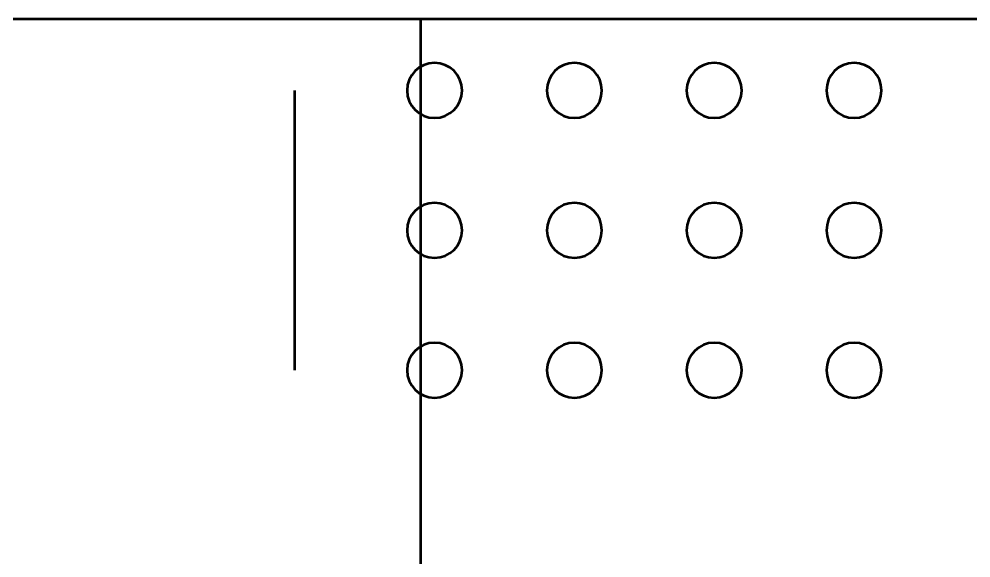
# Model space of a CAD drawing. Header units: centimetres. Extents: x -14.7 to 16.9, y -14.9 to 2.2.
# Drawn here: x -9.98 to -8.251, y -7.279 to -6.3 of the extents above; entities that cross this region are included whole.
import ezdxf

# ---------------------------------------------------------------- set-up
doc = ezdxf.new("R2010")
doc.units = ezdxf.units.CM
doc.header["$MEASUREMENT"] = 0
doc.layers.add('Layer 1', color=7, linetype='Continuous')

msp = doc.modelspace()

# ---------------------------------------------------------------- linework, layer by layer
at = {"layer": 'Layer 1', "lineweight": 53}
msp.add_lwpolyline([(-10.75, -13.7), (-9.25, -13.7), (-9.25, -6.3), (-10.75, -6.3), (-10.75, -13.7)], close=True, dxfattribs=at)
for points, knots in [([(-13.7, -13.2), (-13.7, -13.2), (-13.7, -6.8), (-13.7, -6.8), (-13.7, -6.8), (-13.7, -6.52386), (-13.47614, -6.3), (-13.2, -6.3), (-13.2, -6.3), (-13.2, -6.3), (-6.8, -6.3), (-6.8, -6.3), (-6.8, -6.3), (-6.52386, -6.3), (-6.3, -6.52386), (-6.3, -6.8), (-6.3, -6.8), (-6.3, -6.8), (-6.3, -13.2), (-6.3, -13.2), (-6.3, -13.2), (-6.3, -13.47614), (-6.52386, -13.7), (-6.8, -13.7), (-6.8, -13.7), (-6.8, -13.7), (-13.2, -13.7), (-13.2, -13.7), (-13.2, -13.7), (-13.47614, -13.7), (-13.7, -13.47614), (-13.7, -13.2)], [0, 0, 0, 0, 0.1111111, 0.1111111, 0.1111111, 0.1111111, 0.2222222, 0.2222222, 0.2222222, 0.2222222, 0.3333333, 0.3333333, 0.3333333, 0.3333333, 0.4444444, 0.4444444, 0.4444444, 0.4444444, 0.5555556, 0.5555556, 0.5555556, 0.5555556, 0.6666667, 0.6666667, 0.6666667, 0.6666667, 0.7777778, 0.7777778, 0.7777778, 0.7777778, 1, 1, 1, 1]), ([(-9.27529, -6.4297), (-9.27529, -6.40209), (-9.2529, -6.3797), (-9.22529, -6.3797), (-9.22529, -6.3797), (-9.19768, -6.3797), (-9.17529, -6.40209), (-9.17529, -6.4297), (-9.17529, -6.4297), (-9.17529, -6.45731), (-9.19768, -6.4797), (-9.22529, -6.4797), (-9.22529, -6.4797), (-9.2529, -6.4797), (-9.27529, -6.45731), (-9.27529, -6.4297)], [0, 0, 0, 0, 0.2, 0.2, 0.2, 0.2, 0.4, 0.4, 0.4, 0.4, 0.6, 0.6, 0.6, 0.6, 1, 1, 1, 1]), ([(-9.02129, -6.4297), (-9.02129, -6.40209), (-8.9989, -6.3797), (-8.97129, -6.3797), (-8.97129, -6.3797), (-8.94368, -6.3797), (-8.92129, -6.40209), (-8.92129, -6.4297), (-8.92129, -6.4297), (-8.92129, -6.45731), (-8.94368, -6.4797), (-8.97129, -6.4797), (-8.97129, -6.4797), (-8.9989, -6.4797), (-9.02129, -6.45731), (-9.02129, -6.4297)], [0, 0, 0, 0, 0.2, 0.2, 0.2, 0.2, 0.4, 0.4, 0.4, 0.4, 0.6, 0.6, 0.6, 0.6, 1, 1, 1, 1]), ([(-8.76729, -6.4297), (-8.76729, -6.40209), (-8.7449, -6.3797), (-8.71729, -6.3797), (-8.71729, -6.3797), (-8.68968, -6.3797), (-8.66729, -6.40209), (-8.66729, -6.4297), (-8.66729, -6.4297), (-8.66729, -6.45731), (-8.68968, -6.4797), (-8.71729, -6.4797), (-8.71729, -6.4797), (-8.7449, -6.4797), (-8.76729, -6.45731), (-8.76729, -6.4297)], [0, 0, 0, 0, 0.2, 0.2, 0.2, 0.2, 0.4, 0.4, 0.4, 0.4, 0.6, 0.6, 0.6, 0.6, 1, 1, 1, 1]), ([(-8.51329, -6.4297), (-8.51329, -6.40209), (-8.4909, -6.3797), (-8.46329, -6.3797), (-8.46329, -6.3797), (-8.43568, -6.3797), (-8.41329, -6.40209), (-8.41329, -6.4297), (-8.41329, -6.4297), (-8.41329, -6.45731), (-8.43568, -6.4797), (-8.46329, -6.4797), (-8.46329, -6.4797), (-8.4909, -6.4797), (-8.51329, -6.45731), (-8.51329, -6.4297)], [0, 0, 0, 0, 0.2, 0.2, 0.2, 0.2, 0.4, 0.4, 0.4, 0.4, 0.6, 0.6, 0.6, 0.6, 1, 1, 1, 1]), ([(-9.27529, -6.6837), (-9.27529, -6.65609), (-9.2529, -6.6337), (-9.22529, -6.6337), (-9.22529, -6.6337), (-9.19768, -6.6337), (-9.17529, -6.65609), (-9.17529, -6.6837), (-9.17529, -6.6837), (-9.17529, -6.71131), (-9.19768, -6.7337), (-9.22529, -6.7337), (-9.22529, -6.7337), (-9.2529, -6.7337), (-9.27529, -6.71131), (-9.27529, -6.6837)], [0, 0, 0, 0, 0.2, 0.2, 0.2, 0.2, 0.4, 0.4, 0.4, 0.4, 0.6, 0.6, 0.6, 0.6, 1, 1, 1, 1]), ([(-9.02129, -6.6837), (-9.02129, -6.65609), (-8.9989, -6.6337), (-8.97129, -6.6337), (-8.97129, -6.6337), (-8.94368, -6.6337), (-8.92129, -6.65609), (-8.92129, -6.6837), (-8.92129, -6.6837), (-8.92129, -6.71131), (-8.94368, -6.7337), (-8.97129, -6.7337), (-8.97129, -6.7337), (-8.9989, -6.7337), (-9.02129, -6.71131), (-9.02129, -6.6837)], [0, 0, 0, 0, 0.2, 0.2, 0.2, 0.2, 0.4, 0.4, 0.4, 0.4, 0.6, 0.6, 0.6, 0.6, 1, 1, 1, 1]), ([(-8.76729, -6.6837), (-8.76729, -6.65609), (-8.7449, -6.6337), (-8.71729, -6.6337), (-8.71729, -6.6337), (-8.68968, -6.6337), (-8.66729, -6.65609), (-8.66729, -6.6837), (-8.66729, -6.6837), (-8.66729, -6.71131), (-8.68968, -6.7337), (-8.71729, -6.7337), (-8.71729, -6.7337), (-8.7449, -6.7337), (-8.76729, -6.71131), (-8.76729, -6.6837)], [0, 0, 0, 0, 0.2, 0.2, 0.2, 0.2, 0.4, 0.4, 0.4, 0.4, 0.6, 0.6, 0.6, 0.6, 1, 1, 1, 1]), ([(-8.51329, -6.6837), (-8.51329, -6.65609), (-8.4909, -6.6337), (-8.46329, -6.6337), (-8.46329, -6.6337), (-8.43568, -6.6337), (-8.41329, -6.65609), (-8.41329, -6.6837), (-8.41329, -6.6837), (-8.41329, -6.71131), (-8.43568, -6.7337), (-8.46329, -6.7337), (-8.46329, -6.7337), (-8.4909, -6.7337), (-8.51329, -6.71131), (-8.51329, -6.6837)], [0, 0, 0, 0, 0.2, 0.2, 0.2, 0.2, 0.4, 0.4, 0.4, 0.4, 0.6, 0.6, 0.6, 0.6, 1, 1, 1, 1]), ([(-9.27529, -6.9377), (-9.27529, -6.91009), (-9.2529, -6.8877), (-9.22529, -6.8877), (-9.22529, -6.8877), (-9.19768, -6.8877), (-9.17529, -6.91009), (-9.17529, -6.9377), (-9.17529, -6.9377), (-9.17529, -6.96531), (-9.19768, -6.9877), (-9.22529, -6.9877), (-9.22529, -6.9877), (-9.2529, -6.9877), (-9.27529, -6.96531), (-9.27529, -6.9377)], [0, 0, 0, 0, 0.2, 0.2, 0.2, 0.2, 0.4, 0.4, 0.4, 0.4, 0.6, 0.6, 0.6, 0.6, 1, 1, 1, 1]), ([(-9.02129, -6.9377), (-9.02129, -6.91009), (-8.9989, -6.8877), (-8.97129, -6.8877), (-8.97129, -6.8877), (-8.94368, -6.8877), (-8.92129, -6.91009), (-8.92129, -6.9377), (-8.92129, -6.9377), (-8.92129, -6.96531), (-8.94368, -6.9877), (-8.97129, -6.9877), (-8.97129, -6.9877), (-8.9989, -6.9877), (-9.02129, -6.96531), (-9.02129, -6.9377)], [0, 0, 0, 0, 0.2, 0.2, 0.2, 0.2, 0.4, 0.4, 0.4, 0.4, 0.6, 0.6, 0.6, 0.6, 1, 1, 1, 1]), ([(-8.76729, -6.9377), (-8.76729, -6.91009), (-8.7449, -6.8877), (-8.71729, -6.8877), (-8.71729, -6.8877), (-8.68968, -6.8877), (-8.66729, -6.91009), (-8.66729, -6.9377), (-8.66729, -6.9377), (-8.66729, -6.96531), (-8.68968, -6.9877), (-8.71729, -6.9877), (-8.71729, -6.9877), (-8.7449, -6.9877), (-8.76729, -6.96531), (-8.76729, -6.9377)], [0, 0, 0, 0, 0.2, 0.2, 0.2, 0.2, 0.4, 0.4, 0.4, 0.4, 0.6, 0.6, 0.6, 0.6, 1, 1, 1, 1]), ([(-8.51329, -6.9377), (-8.51329, -6.91009), (-8.4909, -6.8877), (-8.46329, -6.8877), (-8.46329, -6.8877), (-8.43568, -6.8877), (-8.41329, -6.91009), (-8.41329, -6.9377), (-8.41329, -6.9377), (-8.41329, -6.96531), (-8.43568, -6.9877), (-8.46329, -6.9877), (-8.46329, -6.9877), (-8.4909, -6.9877), (-8.51329, -6.96531), (-8.51329, -6.9377)], [0, 0, 0, 0, 0.2, 0.2, 0.2, 0.2, 0.4, 0.4, 0.4, 0.4, 0.6, 0.6, 0.6, 0.6, 1, 1, 1, 1])]:
    msp.add_open_spline(points, degree=3, knots=knots, dxfattribs=at)
msp.add_open_spline([(-9.47929, -6.9377), (-9.47929, -6.9377), (-9.47929, -6.4297), (-9.47929, -6.4297)], degree=3, dxfattribs=at)

doc.saveas('drawing.dxf')
